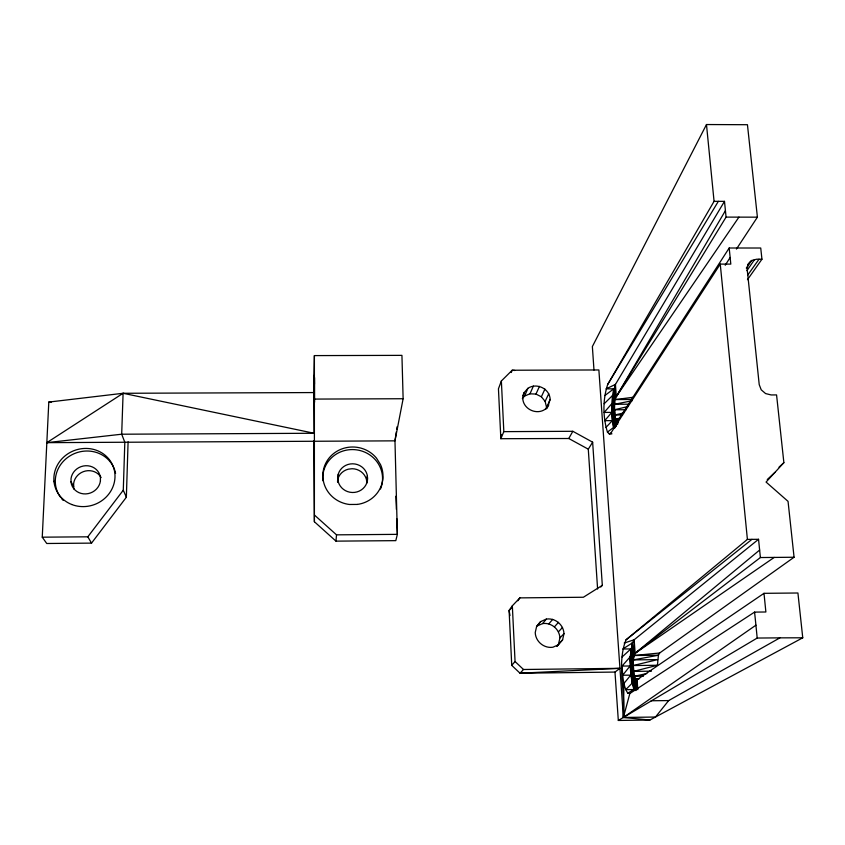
<?xml version="1.0" encoding="UTF-8"?>
<svg xmlns="http://www.w3.org/2000/svg" width="845" height="845" viewBox="0 0 845 845"><rect width="100%" height="100%" fill="white"/><g stroke="black" fill="none" stroke-linecap="round" stroke-linejoin="round"><path stroke-width="1.27" d="M736.439 249.064L757.405 217.165L747.445 124.711L706.483 124.542L714.067 201.332L607.692 384.464C602.696 399.622 602.77 416.87 607.449 432.101L609.277 433.907L611.864 433.897M597.605 589.028L588.289 449.181L568.769 438.502L500.842 438.703L498.444 388.795L501.36 380.979L512.186 370.237L598.873 369.962L619.945 668.332L614.98 672.071L618.318 720.458L623.378 717.468C625.807 692.129 616.354 664.159 625.997 639.855L747.402 539.395L758.546 539.3L760.394 557.542L635.144 653.28L633.264 659.903L633.845 689.552L627.75 693.175C622.712 685.179 622.849 675.197 622.026 666.082L630.138 656.892L632.282 642.961L634.151 639.771L758.546 539.3M714.067 201.332L724.492 201.353L615.424 384.433L614.484 409.762L615.012 426.82M624.18 643.045L634.151 639.771L633.993 655.519L658.413 655.234L659.649 652.995L794.068 557.246L788.047 501.36L766.066 482.062L783.875 462.669L776.566 394.921L771.147 394.942L765.581 393.569L761.208 389.798L759.222 384.644L747.16 268.995L748.057 264.105L751.543 260.524L756.676 259.214L761.947 259.214L760.732 248.018L729.193 248.007L618.054 420.282L617.779 423.989M313.632 399.801L314.393 355.597L401.935 355.365L403.128 398.734L394.974 440.847L397.361 534.357L395.798 540.652L335.972 541.138L314.403 521.756L313.727 440.72M636.253 689.425L637.077 679.686L763.996 593.327L797.923 593L802.75 637.795L649.911 720.035L623.378 717.468L623.948 683.425L630.74 675.144L630.138 656.892L633.845 689.552L625.701 689.657L632.039 683.32L630.138 656.892L630.74 675.144L633.845 689.552C635.26 673.993 631.595 658.614 632.282 642.961L622.818 649.002L630.898 648.907L633.095 665.554L657.452 665.258L658.413 655.234L633.264 659.903L632.282 642.961L633.993 655.519L659.649 652.995M314.467 384.053L314.298 375.159L314.467 402.347L314.583 377.652M314.393 355.597L314.403 521.756M314.108 433.263L123.095 393.284L46.834 442.653L121.691 434.214L314.108 433.263L313.759 392.566L123.095 393.284L48.799 402.072L42.25 537.177L46.75 543.493L91.524 543.124L126.359 497.23L128.091 441.808M126.359 497.23L123.285 490.195L124.817 442.252L121.691 434.214L123.095 393.284M615.382 426.82C616.544 412.814 610.745 398.006 615.424 384.433L606.066 388.869L613.755 388.837L615.287 399.558L632.018 399.484M337.514 481.555L338.232 474.288A14.956 14.344 6.3 0 1 352.64 463.799A14.956 14.344 6.3 0 1 367.089 474.499L367.617 478.207A14.956 14.344 6.3 0 1 354.646 492.392A14.956 14.344 6.3 0 1 338.222 481.724L338.232 474.288M337.799 482.4L337.989 480.023M604.851 395.544L613.755 388.837C611.104 401.512 611.083 414.758 613.554 427.464L607.449 432.101M335.972 541.138L336.511 534.843L314.562 515.154M501.37 434.848L500.842 438.703L503.831 431.637L501.36 380.979M366.635 480.985L367.332 476.189M396.294 431.911L394.974 440.847L46.834 442.653M396.675 429.355L397.055 426.799M556.982 645.939L558.545 644.027L559.897 637.975C559.57 629.187 551.257 622.247 542.553 623.599L536.902 626.071L540.61 621.603L546.356 619.089C555.197 617.716 563.647 624.761 563.974 633.687L562.601 639.845L557.045 646.319M545.954 409.17L550.137 399.421C549.831 388.753 536.628 382.352 527.914 388.32L524.111 392.65L522.717 395.925M547.243 408.198L550.137 399.421M524.111 392.65L522.759 398.206C523.002 408.927 536.29 415.381 545.025 409.35L548.806 404.987M802.75 637.795L779.914 637.859L668.67 700.579L655.477 717.035L623.378 717.468L629.842 693.513L754.574 612.107L765.876 611.991L763.996 593.327M725.422 210.637L616.311 396.569L615.287 399.558L633.169 397.287M511.299 372.508L512.186 370.237L514.795 370.48M522.347 398.587L524.587 396.03L527.914 388.32M524.587 396.03L529.984 393.812L533.385 386.08M529.984 393.812L535.973 394.076L539.459 386.355M546.472 406.973L545.12 401.375L541.37 396.78L544.94 389.08M545.12 401.375L548.754 393.749M706.483 124.542L592.366 346.556L593.982 370.057M568.769 438.502L572.836 431.299L592.641 442.178L602.316 585.353L600.774 587.011M607.692 384.464L718.345 201.342M615.424 384.433L616.311 396.569L726.077 217.112L724.492 201.353M588.289 449.181L592.641 442.178M725.221 265.245L730.143 257.482M729.193 248.007L730.809 264.105L720.257 264.105L611.136 432.64L609.277 433.907L611.632 433.168M616.311 396.569L738.931 217.133M746.917 270.675L754.395 259.795M747.751 265.372L750.001 262.119M602.316 585.353L583.377 597.246L519.886 597.88L512.334 605.812L509.102 610.481L511.743 665.374L520.045 673.222L614.98 672.071M746.304 268.097L751.543 260.524M517.858 600.784L519.886 597.88M747.466 279.684L761.947 259.214M747.582 275.28L759.021 259.214M42.25 537.177L87.817 536.818L123.285 490.195M540.61 621.603L536.638 626.398L535.234 632.535C535.508 641.513 544 648.611 552.884 647.228L558.64 644.682M542.553 623.599L546.356 619.089M511.743 665.374L515.059 661.519L512.334 605.812M548.827 623.853L552.725 619.343M554.5 626.779L558.492 622.321M619.945 668.332L523.499 669.493L520.045 673.222L619.945 668.332L623.378 717.468L757.194 638.049L779.914 637.859M558.45 631.817L562.506 627.434M605.865 427.496L612.382 420.63L611.833 403.688L604.143 412.423L611.791 412.392L604.724 420.673L612.382 420.63M511.574 607.893L509.102 610.481L510 615.604M559.897 637.975L563.974 633.687M558.545 644.027L562.601 639.845M604.186 403.72L612.519 395.523L614.484 409.762L626.039 409.719M767.26 479.537L774.981 472.355M779.027 467.148L783.875 462.669M622.078 656.987L630.898 648.907L633.845 689.552L633.518 671.384L657.452 665.258M634.151 639.771L635.144 653.28L759.634 550.042M625.997 639.855L751.944 539.353M623.378 717.468L755.926 625.173L754.574 612.107M635.144 653.28L774.21 557.425M616.903 424.75L616.839 420.852L618.054 420.282M614.484 409.762L627.962 406.519M633.095 665.554L657.632 659.618L633.264 659.903M615.076 426.809L614.864 415.001L623.705 412.93M646.795 673.539L634.447 676.264L635.715 690.481M613.755 388.837L614.632 404.259L632.187 400.72M619.427 418.286L615.709 418.962L616.375 426.408M643.457 676.148L634.447 676.264L635.725 679.232L639.58 678.683M618.318 720.458L649.911 720.035M622.026 666.082L630.074 665.976L622.67 675.239L630.74 675.144M633.518 671.384L651.484 671.162M635.905 690.555L635.725 679.232L638.302 679.2M651.22 700.759L668.67 700.579M336.511 534.843L397.361 534.357L396.738 518.576M760.394 557.542L794.068 557.246M614.864 415.001L622.575 414.969M619.575 418.94L615.709 418.962L616.839 420.852M503.831 431.637L572.836 431.299M314.762 399.083L403.128 398.734M48.799 402.072L51.418 402.062M614.632 404.259L628.764 404.206M726.077 217.112L757.405 217.165M627.75 693.175L629.842 693.513M635.725 679.232L637.077 679.686L637.806 689.668M535.973 394.076L541.37 396.78M515.059 661.519L523.499 669.493M53.964 481.259L55.4 483.678M87.817 536.818L91.524 543.124M71.022 481.671L73.663 486.456M366.92 482.981L366.403 479.305A14.798 14.196 6.3 0 0 352.111 468.721L348.298 469.176A14.798 14.196 6.3 0 0 337.852 479.104M614.716 428.193L611.833 403.688L613.554 427.464M755.926 625.173L757.194 638.049M720.257 264.105L747.402 539.395M612.519 395.523L614.79 426.841M395.872 496.226L396.379 509.377M322.874 480.731A29.924 28.688 6.3 0 1 356.812 449.889A29.924 28.688 6.3 0 1 380.493 489.001M74.223 489.435A14.766 13.837 -21.3 0 1 73.663 487.079L73.652 483.435A14.766 13.837 -21.3 0 1 85.577 471.003A14.766 13.837 -21.3 0 1 101.136 477.552M63.259 500.43A30.652 28.677 -21.1 0 1 61.548 498.55M60.766 497.568A30.652 28.677 -21.1 0 1 73.948 453.786A30.652 28.677 -21.1 0 1 115.585 473.422M357.287 504.433L349.397 504.476A30.093 28.836 6.3 0 1 326.645 461.581A30.093 28.836 6.3 0 1 376.458 458.096L380.493 464.56A30.093 28.836 6.3 0 1 357.287 504.433M100.418 480.942L100.397 477.267A14.935 13.985 -21.1 0 0 85.651 465.732A14.935 13.985 -21.1 0 0 71.022 478.629L71.022 482.305A14.935 13.985 -21.1 0 0 85.778 493.913A14.935 13.985 -21.1 0 0 100.418 480.942M71.751 504.507A30.821 28.825 -21 0 0 114.867 473.443A30.821 28.825 -21 0 0 66.681 454.621A30.821 28.825 -21 0 0 71.751 504.507"/></g></svg>
